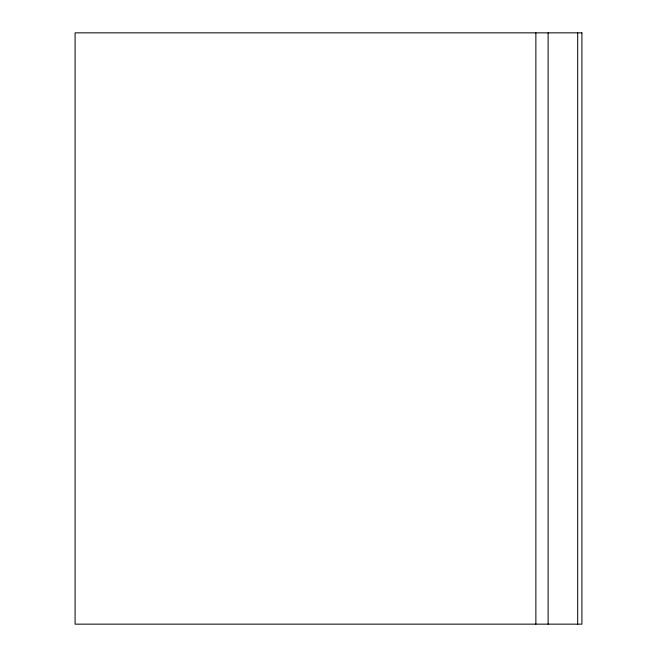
<?xml version="1.0" encoding="UTF-8"?>
<svg xmlns="http://www.w3.org/2000/svg" width="657" height="657" viewBox="0 0 657 657"><rect width="100%" height="100%" fill="white"/><g stroke="black" fill="none" stroke-linecap="round" stroke-linejoin="round"><path stroke-width="0.99" d="M577.692 32.85L577.692 624.15M548.127 32.85L548.127 624.15M535.874 32.85L535.874 624.15M581.913 32.85L75.087 32.85L75.087 624.15L581.913 624.15L581.913 32.85"/></g></svg>
